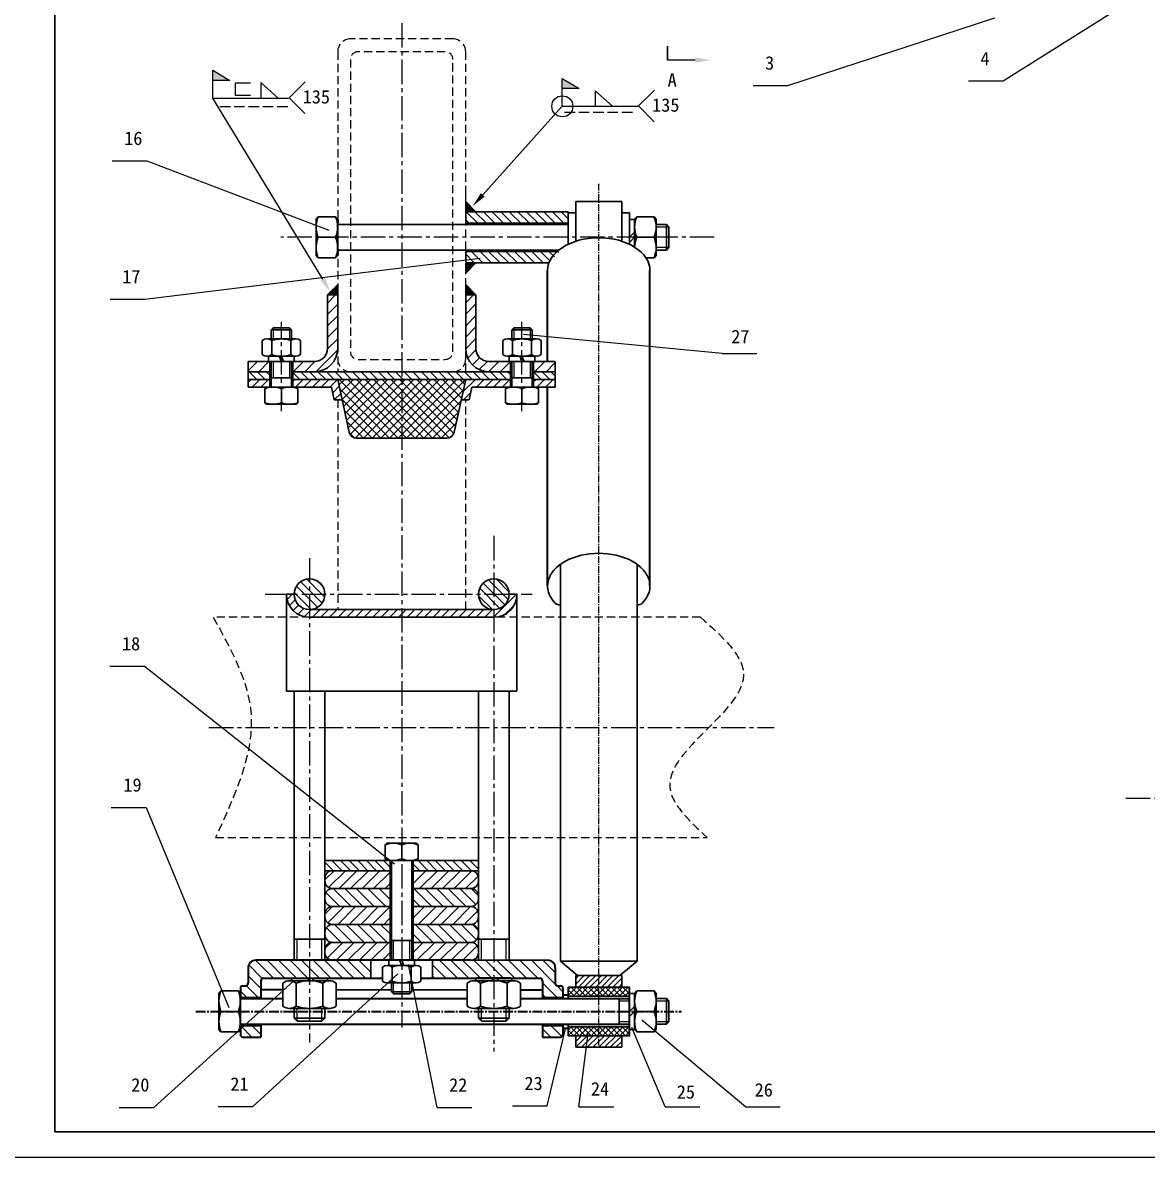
# Model space of a CAD drawing. Header units: millimetres. Extents: x -3782 to 4047, y 1014 to 3284.
# Drawn here: x -2003.4 to -1564.1, y 1432.9 to 1876.2 of the extents above; entities that cross this region are included whole.
import ezdxf

# ---------------------------------------------------------------- set-up
doc = ezdxf.new("R2010")
doc.units = ezdxf.units.MM
doc.linetypes.add('CENTER2', pattern=[28.575, 19.05, -3.175, 3.175, -3.175])
doc.linetypes.add('DASHED2', pattern=[9.525, 6.35, -3.175])
for name, color, linetype in [('尺寸', 4, 'CONTINUOUS'), ('点划线', 6, 'CENTER2'), ('细实线', 3, 'CONTINUOUS'), ('虚线', 4, 'DASHED2')]:
    doc.layers.add(name, color=color, linetype=linetype)
doc.layers.add('粗实线', color=2, linetype='CONTINUOUS', lineweight=30)
doc.styles.get("Standard").update_dxf_attribs({"font": '', "height": 3.5})
doc.styles.get('Standard').set_extended_font_data('SimSun')
pattern_1 = [(45, (-1830.3442, 1739.813), (-2.24506, 2.24506), [])]

msp = doc.modelspace()

# ---------------------------------------------------------------- hatches: boundary and pattern name
at = {"layer": '粗实线', "ltscale": 0.5}
for points in [[(-1830.34, 1806.31), (-1830.34, 1802.31), (-1826.34, 1802.31)], [(-1826.34, 1782.31), (-1830.34, 1782.31), (-1830.34, 1778.31)], [(-1884.34, 1769.81), (-1880.34, 1769.81), (-1880.34, 1773.81)], [(-1830.34, 1773.81), (-1830.34, 1769.81), (-1826.34, 1769.81)]]:
    msp.add_hatch(color=256, dxfattribs=at).paths.add_polyline_path(points)
at = {"layer": '细实线', "ltscale": 0.5}
h = msp.add_hatch(dxfattribs=at)
h.set_pattern_fill('ANSI31', color=256, style=0)
h.set_pattern_definition([(45, (-1885.3442, 1509.8462), (-2.245064, 2.245064), [])])
h.paths.add_polyline_path([(-1765.86, 2075.15, 0.414214), (-1768.86, 2078.15), (-1795.86, 2078.15), (-1795.86, 2071.15), (-1768.86, 2071.15, 0.414214), (-1765.86, 2074.15)], flags=17)
h.paths.add_polyline_path([(-1795.86, 2078.15), (-1822.86, 2078.15, 0.414214), (-1825.86, 2075.15), (-1825.86, 2074.15, 0.414214), (-1822.86, 2071.15), (-1795.86, 2071.15)], flags=17)
h.paths.add_polyline_path([(-1795.86, 2105.15), (-1822.86, 2105.15, 0.414214), (-1825.86, 2102.15), (-1825.86, 2101.15, 0.414214), (-1822.86, 2098.15), (-1795.86, 2098.15)], flags=17)
h.paths.add_polyline_path([(-1765.86, 2101.15), (-1765.86, 2102.15, 0.414214), (-1768.86, 2105.15), (-1795.86, 2105.15), (-1795.86, 2098.15), (-1768.86, 2098.15, 0.414214)], flags=17)
h.paths.add_polyline_path([(-1768.86, 2098.15, 0.414214), (-1765.86, 2101.15), (-1765.86, 2102.15, 0.414214), (-1768.86, 2105.15), (-1795.86, 2105.15), (-1795.86, 2098.15)])
h.paths.add_polyline_path([(-1795.86, 2098.15), (-1795.86, 2105.15), (-1822.86, 2105.15, 0.414214), (-1825.86, 2102.15), (-1825.86, 2101.15, 0.414214), (-1822.86, 2098.15)])
h.paths.add_polyline_path([(-1822.86, 2078.15, 0.414214), (-1825.86, 2075.15), (-1825.86, 2074.15, 0.414214), (-1822.86, 2071.15), (-1795.86, 2071.15), (-1795.86, 2078.15)], flags=17)
h.paths.add_polyline_path([(-1768.86, 2071.15, 0.414214), (-1765.86, 2074.15), (-1765.86, 2075.15, 0.414214), (-1768.86, 2078.15), (-1795.86, 2078.15), (-1795.86, 2071.15)], flags=17)
h.paths.add_polyline_path([(-1859.84, 1537.85), (-1859.84, 1544.85), (-1882.34, 1544.85, 0.414214), (-1885.34, 1541.85), (-1885.34, 1540.85, 0.414214), (-1882.34, 1537.85)])
h.paths.add_polyline_path([(-1828.34, 1537.85, 0.414214), (-1825.34, 1540.85), (-1825.34, 1541.85, 0.414214), (-1828.34, 1544.85), (-1850.84, 1544.85), (-1850.84, 1537.85)])
h.paths.add_polyline_path([(-1882.34, 1530.85, 0.414214), (-1885.34, 1527.85), (-1885.34, 1526.85, 0.414214), (-1882.34, 1523.85), (-1859.84, 1523.85), (-1859.84, 1530.85)])
h.paths.add_polyline_path([(-1828.34, 1523.85, 0.414214), (-1825.34, 1526.85), (-1825.34, 1527.85, 0.414214), (-1828.34, 1530.85), (-1850.84, 1530.85), (-1850.84, 1523.85)])
h.paths.add_polyline_path([(-1859.84, 1509.85), (-1859.84, 1516.85), (-1882.34, 1516.85, 0.414214), (-1885.34, 1513.85), (-1885.34, 1512.85, 0.414214), (-1882.34, 1509.85)])
h.paths.add_polyline_path([(-1828.34, 1509.85, 0.414214), (-1825.34, 1512.85), (-1825.34, 1513.85, 0.414214), (-1828.34, 1516.85), (-1850.84, 1516.85), (-1850.84, 1509.85), (-1850.34, 1509.85)])
for points in [[(-1929.09, 1857.57), (-1929.09, 1853.63), (-1922.49, 1853.63)], [(-1792.59, 1854.36), (-1792.59, 1850.41), (-1785.99, 1850.41)]]:
    msp.add_hatch(color=256, dxfattribs=at).paths.add_polyline_path(points)
h = msp.add_hatch(dxfattribs=at)
h.set_pattern_fill('ANSI31', color=256, scale=0.75, angle=90, style=0)
h.set_pattern_definition([(135, (-1830.3442, 1782.3095), (-1.6838, -1.6838), [])])
h.paths.add_polyline_path([(-1830.34, 1802.31), (-1830.34, 1797.81), (-1790.34, 1797.81), (-1790.34, 1802.31)])
edge = h.paths.add_edge_path()
edge.add_ellipse((-1778.34, 1779.29), major_axis=(-20, 0), ratio=0.642788, start_angle=324.1852, end_angle=346.4008, ccw=False)
edge.add_line((-1794.56, 1786.81), (-1830.34, 1786.81))
edge.add_line((-1830.34, 1786.81), (-1830.34, 1782.81))
edge.add_line((-1830.34, 1782.81), (-1830.34, 1782.31))
edge.add_line((-1830.34, 1782.31), (-1826.34, 1782.31))
edge.add_line((-1826.34, 1782.31), (-1797.78, 1782.31))
h = msp.add_hatch(dxfattribs=at)
h.set_pattern_fill('ANSI31', color=256, style=0)
h.set_pattern_definition(pattern_1)
h.paths.add_polyline_path([(-1884.34, 1748.81), (-1884.34, 1769.81), (-1884.34, 1769.81), (-1880.34, 1769.81), (-1880.34, 1748.81, -0.414214), (-1889.34, 1739.81), (-1897.84, 1739.81), (-1897.84, 1743.81), (-1889.34, 1743.81, 0.414214)])
h.paths.add_polyline_path([(-1915.34, 1743.81), (-1906.84, 1743.81), (-1906.84, 1739.81), (-1915.34, 1739.81)])
h = msp.add_hatch(dxfattribs=at)
h.set_pattern_fill('ANSI31', color=256, style=0)
h.set_pattern_definition(pattern_1)
h.paths.add_polyline_path([(-1821.34, 1739.81), (-1812.84, 1739.81), (-1812.84, 1743.81), (-1821.34, 1743.81, -0.414214), (-1826.34, 1748.81), (-1826.34, 1769.81), (-1826.34, 1769.81), (-1830.34, 1769.81), (-1830.34, 1748.81, 0.414214)])
h.paths.add_polyline_path([(-1795.34, 1739.81), (-1795.34, 1743.81), (-1803.84, 1743.81), (-1803.84, 1739.81)])
h = msp.add_hatch(dxfattribs=at)
h.set_pattern_fill('ANSI31', color=256, scale=0.75, angle=90, style=0)
h.set_pattern_definition([(135, (-1915.3442, 1736.813), (-1.6838, -1.6838), [])])
h.paths.add_polyline_path([(-1812.84, 1739.81), (-1821.34, 1739.81), (-1855.34, 1739.81), (-1855.34, 1736.81), (-1812.84, 1736.81)])
h.paths.add_polyline_path([(-1795.34, 1739.81), (-1803.84, 1739.81), (-1803.84, 1736.81), (-1795.34, 1736.81)])
h.paths.add_polyline_path([(-1855.34, 1739.81), (-1889.34, 1739.81), (-1897.84, 1739.81), (-1897.84, 1736.81), (-1855.34, 1736.81)])
h.paths.add_polyline_path([(-1906.84, 1739.81), (-1915.34, 1739.81), (-1915.34, 1736.81), (-1906.84, 1736.81)])
h = msp.add_hatch(dxfattribs=at)
h.set_pattern_fill('ANSI31', color=256, scale=0.75, style=0)
h.set_pattern_definition([(45, (-1915.3442, 1728.813), (-1.6838, 1.6838), [])])
h.paths.add_polyline_path([(-1882.76, 1733.81), (-1881.68, 1728.81), (-1878.61, 1728.81), (-1880.34, 1736.81), (-1897.84, 1736.81), (-1897.84, 1733.81), (-1896.59, 1733.81)])
h.paths.add_polyline_path([(-1915.34, 1736.81), (-1915.34, 1733.81), (-1906.84, 1733.81), (-1906.84, 1736.81)])
h.paths.add_polyline_path([(-1812.84, 1733.81), (-1812.84, 1736.81), (-1830.34, 1736.81), (-1832.08, 1728.81), (-1829.01, 1728.81), (-1827.93, 1733.81)])
h.paths.add_polyline_path([(-1795.34, 1733.81), (-1795.34, 1736.81), (-1803.84, 1736.81), (-1803.84, 1733.81), (-1802.59, 1733.81)])
h = msp.add_hatch(dxfattribs=at)
h.set_pattern_fill('ANSI37', color=256, scale=0.75, style=0)
h.set_pattern_definition([(45, (-1880.3442, 1713.813), (-1.6838, 1.6838), []), (135, (-1880.3442, 1713.813), (-1.6838, -1.6838), [])])
h.paths.add_polyline_path([(-1855.34, 1713.81), (-1855.34, 1736.81), (-1880.34, 1736.81), (-1875.86, 1716.18, 0.352819), (-1872.93, 1713.81)])
h.paths.add_polyline_path([(-1837.76, 1713.81, 0.352819), (-1834.83, 1716.18), (-1830.34, 1736.81), (-1855.34, 1736.81), (-1855.34, 1713.81)])
h = msp.add_hatch(dxfattribs=at)
h.set_pattern_fill('ANSI31', color=256, scale=0.75, angle=90, style=0)
h.set_pattern_definition([(135, (-1897.3442, 1646.8462), (-1.6838, -1.6838), [])])
h.paths.add_polyline_path([(-1891.34, 1658.85, 0.414214), (-1897.34, 1652.85), (-1891.34, 1652.85)])
h.paths.add_polyline_path([(-1885.34, 1652.85, 0.414214), (-1891.34, 1658.85), (-1891.34, 1652.85)])
h.paths.add_polyline_path([(-1885.34, 1652.85), (-1891.34, 1652.85), (-1891.34, 1646.85, 0.414214)])
h.paths.add_polyline_path([(-1891.34, 1652.85), (-1897.34, 1652.85, 0.414214), (-1891.34, 1646.85)])
h.paths.add_polyline_path([(-1819.34, 1658.85, 0.414214), (-1825.34, 1652.85), (-1819.34, 1652.85)])
h.paths.add_polyline_path([(-1813.34, 1652.85, 0.414214), (-1819.34, 1658.85), (-1819.34, 1652.85)])
h.paths.add_polyline_path([(-1819.34, 1646.85, 0.414214), (-1813.34, 1652.85), (-1819.34, 1652.85)])
h.paths.add_polyline_path([(-1819.34, 1646.85), (-1819.34, 1652.85), (-1825.34, 1652.85, 0.414214)])
h = msp.add_hatch(dxfattribs=at)
h.set_pattern_fill('ANSI31', color=256, scale=0.75, style=0)
h.set_pattern_definition([(45, (-1900.3442, 1643.8462), (-1.6838, 1.6838), [])])
h.paths.add_polyline_path([(-1891.34, 1646.85), (-1891.34, 1643.85), (-1855.34, 1643.85), (-1855.34, 1646.85)])
h.paths.add_polyline_path([(-1819.34, 1643.85), (-1819.34, 1646.85), (-1855.34, 1646.85), (-1855.34, 1643.85)])
h.paths.add_polyline_path([(-1810.34, 1652.85), (-1813.34, 1652.85, -0.414214), (-1819.34, 1646.85), (-1819.34, 1643.85, 0.414214)])
h.paths.add_polyline_path([(-1897.34, 1652.85), (-1900.34, 1652.85, 0.414214), (-1891.34, 1643.85), (-1891.34, 1646.85, -0.414214)])
h = msp.add_hatch(dxfattribs=at)
h.set_pattern_fill('ANSI31', color=256, scale=0.75, angle=90, style=0)
h.set_pattern_definition([(135, (-1885.3442, 1544.8462), (-1.6838, -1.6838), [])])
h.paths.add_polyline_path([(-1825.34, 1548.85), (-1850.84, 1548.85), (-1850.84, 1544.85), (-1825.34, 1544.85)])
h.paths.add_polyline_path([(-1859.84, 1548.81), (-1859.88, 1548.85), (-1885.34, 1548.85), (-1885.34, 1544.85), (-1882.34, 1544.85), (-1859.84, 1544.85)])
h = msp.add_hatch(dxfattribs=at)
h.set_pattern_fill('ANSI31', color=256, angle=90, style=0)
h.set_pattern_definition([(135, (-1918.3442, 1479.8462), (-2.245064, -2.245064), [])])
h.paths.add_polyline_path([(-1867.34, 1509.85), (-1891.34, 1509.85), (-1891.34, 1502.85), (-1884.84, 1502.85), (-1867.34, 1502.85)])
h.paths.add_polyline_path([(-1891.34, 1509.85), (-1912.34, 1509.85, 0.414214), (-1915.34, 1506.85), (-1915.34, 1500.85, -0.414214), (-1916.34, 1499.85), (-1917.34, 1499.85, 0.414214), (-1918.34, 1498.85), (-1918.34, 1495.35), (-1910.34, 1495.35), (-1910.34, 1501.85, -0.414214), (-1909.34, 1502.85), (-1891.34, 1502.85)])
h.paths.add_polyline_path([(-1910.34, 1484.35), (-1918.34, 1484.35), (-1918.34, 1482.77), (-1918.34, 1480.85, 0.414214), (-1917.34, 1479.85), (-1910.34, 1479.85)])
h.paths.add_polyline_path([(-1819.34, 1509.85), (-1843.34, 1509.85), (-1843.34, 1502.85), (-1819.34, 1502.85)])
h.paths.add_polyline_path([(-1795.34, 1506.85, 0.414214), (-1798.34, 1509.85), (-1819.34, 1509.85), (-1819.34, 1502.85), (-1801.34, 1502.85, -0.414214), (-1800.34, 1501.85), (-1800.34, 1495.35), (-1792.34, 1495.35), (-1792.34, 1498.85, 0.414214), (-1793.34, 1499.85), (-1794.34, 1499.85, -0.414214), (-1795.34, 1500.85)])
h.paths.add_polyline_path([(-1792.34, 1484.35), (-1800.34, 1484.35), (-1800.34, 1479.85), (-1795.34, 1479.85), (-1793.34, 1479.85, 0.414214), (-1792.34, 1480.85)])
h.paths.add_polyline_path([(-1825.34, 1519.85), (-1825.34, 1520.85, 0.414214), (-1828.34, 1523.85), (-1850.84, 1523.85), (-1850.84, 1516.85), (-1828.34, 1516.85, 0.414214)])
h.paths.add_polyline_path([(-1859.84, 1523.85), (-1882.34, 1523.85, 0.414214), (-1885.34, 1520.85), (-1885.34, 1519.85, 0.414214), (-1882.34, 1516.85), (-1859.84, 1516.85)])
h.paths.add_polyline_path([(-1859.84, 1537.85), (-1882.34, 1537.85, 0.414214), (-1885.34, 1534.85), (-1885.34, 1533.85, 0.414214), (-1882.34, 1530.85), (-1859.84, 1530.85)])
h.paths.add_polyline_path([(-1825.34, 1533.85), (-1825.34, 1534.85, 0.414214), (-1828.34, 1537.85), (-1850.84, 1537.85), (-1850.84, 1530.85), (-1828.34, 1530.85, 0.414214)])
h = msp.add_hatch(dxfattribs=at)
h.set_pattern_fill('ANSI31', color=256, scale=0.5, style=0)
h.set_pattern_definition([(45, (-1787.3442, 1475.8462), (-1.12253, 1.12253), [])])
h.paths.add_polyline_path([(-1778.34, 1503.85), (-1778.34, 1499.35), (-1769.34, 1499.35), (-1769.34, 1503.85)])
h.paths.add_polyline_path([(-1769.34, 1475.85), (-1769.34, 1480.35), (-1787.34, 1480.35), (-1787.34, 1475.85)])
h.paths.add_polyline_path([(-1778.34, 1499.35), (-1778.34, 1503.85), (-1787.34, 1503.85), (-1787.34, 1499.35)])
h = msp.add_hatch(dxfattribs=at)
h.set_pattern_fill('ANSI37', color=256, scale=0.5, style=0)
h.set_pattern_definition([(45, (-1790.3442, 1480.3462), (-1.12253, 1.12253), []), (135, (-1790.3442, 1480.3462), (-1.12253, -1.12253), [])])
h.paths.add_polyline_path([(-1778.34, 1499.35), (-1790.34, 1499.35), (-1790.34, 1495.85), (-1778.34, 1495.85)])
h.paths.add_polyline_path([(-1766.34, 1499.35), (-1778.34, 1499.35), (-1778.34, 1495.85), (-1766.34, 1495.85), (-1766.34, 1496.85)])
h.paths.add_polyline_path([(-1766.34, 1483.85), (-1778.34, 1483.85), (-1778.34, 1480.35), (-1766.34, 1480.35)])
h.paths.add_polyline_path([(-1778.34, 1483.85), (-1790.34, 1483.85), (-1790.34, 1480.35), (-1778.34, 1480.35)])

# ---------------------------------------------------------------- linework, layer by layer
at = {"layer": '尺寸', "ltscale": 0.5}
for p, q in [((-1914.42, 1852.5), (-1920.33, 1852.5)), ((-1920.33, 1852.5), (-1920.33, 1847.89)), ((-1910.38, 1852.8), (-1910.38, 1846.73)), ((-1903.6, 1846.73), (-1910.38, 1852.8)), ((-1779.78, 1849.59), (-1779.78, 1843.51)), ((-1773, 1843.51), (-1779.78, 1849.59)), ((-1920.33, 1847.89), (-1914.33, 1847.89)), ((-1910.38, 1846.73), (-1903.6, 1846.73)), ((-1926.33, 1843.35), (-1922.21, 1843.35)), ((-1920.82, 1843.35), (-1916.7, 1843.35)), ((-1915.18, 1843.35), (-1911.06, 1843.35)), ((-1909.63, 1843.35), (-1905.51, 1843.35)), ((-1903.95, 1843.35), (-1899.83, 1843.35)), ((-1791.7, 1841.21), (-1787.58, 1841.21)), ((-1786.19, 1841.21), (-1782.07, 1841.21)), ((-1780.55, 1841.21), (-1776.43, 1841.21)), ((-1779.78, 1843.51), (-1773, 1843.51)), ((-1775, 1841.21), (-1770.88, 1841.21)), ((-1769.31, 1841.21), (-1765.19, 1841.21))]:
    msp.add_line(p, q, dxfattribs=at)
msp.add_circle((-1792.59, 1843.48), 4.11, dxfattribs=at)
at = {"layer": '点划线', "ltscale": 0.5}
for p, q in [((-1855.34, 1876.01), (-1855.34, 1483.52)), ((-1733.21, 1792.31), (-1902.5, 1792.31)), ((-1902.34, 1724.38), (-1902.34, 1759.26)), ((-1808.34, 1724.38), (-1808.34, 1759.26)), ((-1819.34, 1675.62), (-1819.34, 1474.15)), ((-1891.34, 1666.94), (-1891.34, 1477.69)), ((-1908.68, 1652.85), (-1804.37, 1652.85)), ((-1930.61, 1600.85), (-1709.85, 1600.85)), ((-1572.43, 1573.21), (-1434.41, 1573.21))]:
    msp.add_line(p, q, dxfattribs=at)
at = {"layer": '点划线', "ltscale": 0.1375}
msp.add_line((-1778.34, 1476.56), (-1778.34, 1813.19), dxfattribs=at)
at = {"layer": '点划线', "lineweight": 35, "ltscale": 0.2}
msp.add_line((-1935.73, 1489.85), (-1745.99, 1489.85), dxfattribs=at)
at = {"layer": '粗实线'}
for p, q in [((-1990.88, 2263.87), (-1990.88, 1442.87)), ((-1766.34, 1799.31), (-1764.34, 1799.31)), ((-1755.99, 1797.31), (-1751.94, 1797.31)), ((-1751.94, 1797.31), (-1750.94, 1796.31)), ((-1751.94, 1797.31), (-1751.94, 1787.31)), ((-1750.94, 1796.31), (-1750.94, 1788.31)), ((-1755.99, 1787.31), (-1751.94, 1787.31)), ((-1750.94, 1788.31), (-1751.94, 1787.31)), ((-1906.34, 1756.1), (-1905.54, 1756.9)), ((-1906.34, 1756.1), (-1898.34, 1756.1)), ((-1906.34, 1752.61), (-1906.34, 1756.1)), ((-1905.54, 1756.9), (-1899.14, 1756.9)), ((-1899.14, 1756.9), (-1898.34, 1756.1)), ((-1898.34, 1752.61), (-1898.34, 1756.1)), ((-1811.54, 1756.9), (-1812.34, 1756.1)), ((-1804.34, 1756.1), (-1812.34, 1756.1)), ((-1812.34, 1752.61), (-1812.34, 1756.1)), ((-1805.14, 1756.9), (-1811.54, 1756.9)), ((-1804.34, 1756.1), (-1805.14, 1756.9)), ((-1804.34, 1752.61), (-1804.34, 1756.1)), ((-1906.34, 1733.78), (-1906.34, 1743.81)), ((-1898.34, 1733.78), (-1898.34, 1743.81)), ((-1812.34, 1733.78), (-1812.34, 1743.81)), ((-1804.34, 1733.78), (-1804.34, 1743.81)), ((-1906.34, 1737.4), (-1898.34, 1737.4)), ((-1804.34, 1737.4), (-1812.34, 1737.4)), ((-1859.34, 1548.85), (-1859.34, 1509.85)), ((-1851.34, 1548.85), (-1851.34, 1509.85)), ((-1897.34, 1518.05), (-1885.34, 1518.05)), ((-1851.34, 1517.56), (-1859.34, 1517.56)), ((-1813.34, 1518.05), (-1825.34, 1518.05)), ((-1859.34, 1501.05), (-1859.34, 1497.56)), ((-1851.34, 1501.05), (-1851.34, 1497.56)), ((-1858.54, 1496.76), (-1859.34, 1497.56)), ((-1851.34, 1497.56), (-1859.34, 1497.56)), ((-1852.14, 1496.76), (-1858.54, 1496.76)), ((-1851.34, 1497.56), (-1852.14, 1496.76)), ((-1770.34, 1494.85), (-1770.34, 1484.85)), ((-1766.34, 1496.85), (-1764.34, 1496.85)), ((-1755.99, 1494.85), (-1751.94, 1494.85)), ((-1751.94, 1494.85), (-1750.94, 1493.85)), ((-1751.94, 1494.85), (-1751.94, 1484.85)), ((-1897.34, 1491.05), (-1897.34, 1487.25)), ((-1885.34, 1491.05), (-1885.34, 1487.25)), ((-1825.34, 1491.05), (-1825.34, 1487.25)), ((-1813.34, 1491.05), (-1813.34, 1487.25)), ((-1750.94, 1493.85), (-1750.94, 1485.85)), ((-1897.34, 1487.25), (-1896.14, 1486.05)), ((-1897.34, 1487.25), (-1885.34, 1487.25)), ((-1896.14, 1486.05), (-1886.54, 1486.05)), ((-1886.54, 1486.05), (-1885.34, 1487.25)), ((-1824.14, 1486.05), (-1825.34, 1487.25)), ((-1813.34, 1487.25), (-1825.34, 1487.25)), ((-1814.54, 1486.05), (-1824.14, 1486.05)), ((-1813.34, 1487.25), (-1814.54, 1486.05)), ((-1750.94, 1485.85), (-1751.94, 1484.85)), ((-1766.34, 1482.85), (-1764.34, 1482.85)), ((-1755.99, 1484.85), (-1751.94, 1484.85)), ((-1990.88, 1442.87), (-259.88, 1442.87))]:
    msp.add_line(p, q, dxfattribs=at)
at = {"layer": '粗实线', "ltscale": 0.5}
for p, q in [((-1751.55, 1861.52), (-1751.55, 1867)), ((-1830.34, 1802.31), (-1830.34, 1806.31)), ((-1826.34, 1802.31), (-1830.34, 1806.31)), ((-1769.34, 1806.31), (-1787.34, 1806.31)), ((-1787.34, 1806.31), (-1769.34, 1806.31)), ((-1787.34, 1806.31), (-1787.34, 1790.77)), ((-1769.34, 1806.31), (-1769.34, 1790.77)), ((-1887.94, 1800.31), (-1888.74, 1799.39)), ((-1881.14, 1800.31), (-1887.94, 1800.31)), ((-1881.14, 1800.31), (-1880.34, 1799.39)), ((-1790.34, 1802.31), (-1830.34, 1802.31)), ((-1830.34, 1802.31), (-1826.34, 1802.31)), ((-1830.34, 1801.81), (-1830.34, 1797.31)), ((-1790.34, 1802.31), (-1790.34, 1789.57)), ((-1790.34, 1801.81), (-1787.34, 1801.81)), ((-1769.34, 1801.81), (-1766.34, 1801.81)), ((-1766.34, 1801.81), (-1766.34, 1789.57)), ((-1763.54, 1800.31), (-1764.34, 1799.39)), ((-1763.54, 1800.31), (-1756.74, 1800.31)), ((-1756.74, 1800.31), (-1755.94, 1799.39)), ((-1888.74, 1785.23), (-1888.74, 1799.39)), ((-1880.34, 1785.23), (-1880.34, 1799.39)), ((-1880.34, 1786.31), (-1880.34, 1798.31)), ((-1790.34, 1797.31), (-1880.34, 1797.31)), ((-1790.34, 1797.81), (-1830.34, 1797.81)), ((-1764.34, 1799.39), (-1764.34, 1788.47)), ((-1764.34, 1798.31), (-1764.34, 1788.31)), ((-1755.94, 1799.39), (-1755.94, 1785.23)), ((-1887.94, 1792.31), (-1881.14, 1792.31)), ((-1764.34, 1794.31), (-1766.34, 1792.31)), ((-1764.34, 1792.31), (-1766.34, 1790.31)), ((-1756.74, 1792.31), (-1763.54, 1792.31)), ((-1793.97, 1787.31), (-1880.34, 1787.31)), ((-1830.34, 1787.31), (-1830.34, 1782.81)), ((-1794.56, 1786.81), (-1830.34, 1786.81)), ((-1887.94, 1784.31), (-1888.74, 1785.23)), ((-1881.14, 1784.31), (-1887.94, 1784.31)), ((-1881.14, 1784.31), (-1880.34, 1785.23)), ((-1797.78, 1782.31), (-1830.34, 1782.31)), ((-1830.34, 1782.31), (-1830.34, 1778.31)), ((-1830.34, 1782.31), (-1826.34, 1782.31)), ((-1826.34, 1782.31), (-1830.34, 1778.31)), ((-1759.93, 1784.31), (-1756.74, 1784.31)), ((-1756.74, 1784.31), (-1755.94, 1785.23)), ((-1880.34, 1773.81), (-1884.34, 1769.81)), ((-1880.34, 1769.81), (-1880.34, 1773.81)), ((-1830.34, 1769.81), (-1830.34, 1773.81)), ((-1830.34, 1773.81), (-1826.34, 1769.81)), ((-1880.34, 1769.81), (-1884.34, 1769.81)), ((-1884.34, 1769.81), (-1884.34, 1748.81)), ((-1884.34, 1769.81), (-1880.34, 1769.81)), ((-1884.34, 1769.81), (-1880.34, 1769.81)), ((-1884.34, 1769.81), (-1880.34, 1769.81)), ((-1880.34, 1748.81), (-1880.34, 1769.81)), ((-1880.34, 1769.81), (-1880.34, 1748.81)), ((-1830.34, 1748.81), (-1830.34, 1769.81)), ((-1830.34, 1769.81), (-1826.34, 1769.81)), ((-1826.34, 1769.81), (-1830.34, 1769.81)), ((-1826.34, 1769.81), (-1830.34, 1769.81)), ((-1826.34, 1769.81), (-1826.34, 1748.81)), ((-1909.85, 1746.46), (-1909.85, 1751.96)), ((-1896.72, 1752.61), (-1907.97, 1752.61)), ((-1906.1, 1746.46), (-1906.1, 1751.96)), ((-1898.59, 1746.46), (-1898.59, 1751.96)), ((-1894.84, 1746.46), (-1894.84, 1751.96)), ((-1815.85, 1746.46), (-1815.85, 1751.96)), ((-1813.97, 1752.61), (-1802.72, 1752.61)), ((-1812.1, 1746.46), (-1812.1, 1751.96)), ((-1804.59, 1746.46), (-1804.59, 1751.96)), ((-1800.84, 1746.46), (-1800.84, 1751.96)), ((-1889.34, 1743.81), (-1915.34, 1743.81)), ((-1915.34, 1743.81), (-1915.34, 1739.81)), ((-1896.72, 1745.81), (-1907.97, 1745.81)), ((-1897.34, 1745.81), (-1907.34, 1745.81)), ((-1907.34, 1743.81), (-1907.34, 1745.81)), ((-1906.84, 1733.81), (-1906.84, 1743.81)), ((-1903.17, 1745.81), (-1902.34, 1743.81)), ((-1902.34, 1745.81), (-1901.52, 1743.81)), ((-1899.71, 1745.81), (-1899.71, 1745.81)), ((-1897.84, 1733.81), (-1897.84, 1743.81)), ((-1897.34, 1743.81), (-1897.34, 1745.81)), ((-1821.34, 1743.81), (-1795.34, 1743.81)), ((-1813.97, 1745.81), (-1802.72, 1745.81)), ((-1813.34, 1745.81), (-1803.34, 1745.81)), ((-1813.34, 1743.81), (-1813.34, 1745.81)), ((-1812.84, 1733.81), (-1812.84, 1743.81)), ((-1810.98, 1745.81), (-1810.98, 1745.81)), ((-1809.17, 1745.81), (-1808.34, 1743.81)), ((-1808.34, 1745.81), (-1807.52, 1743.81)), ((-1803.84, 1733.81), (-1803.84, 1743.81)), ((-1803.34, 1743.81), (-1803.34, 1745.81)), ((-1795.34, 1743.81), (-1795.34, 1739.81)), ((-1915.34, 1739.81), (-1906.34, 1739.81)), ((-1915.34, 1736.81), (-1915.34, 1739.81)), ((-1898.34, 1739.81), (-1889.34, 1739.81)), ((-1889.34, 1739.81), (-1855.34, 1739.81)), ((-1821.34, 1739.81), (-1855.34, 1739.81)), ((-1812.34, 1739.81), (-1821.34, 1739.81)), ((-1795.34, 1739.81), (-1804.34, 1739.81)), ((-1795.34, 1736.81), (-1795.34, 1739.81)), ((-1906.34, 1736.81), (-1915.34, 1736.81)), ((-1915.34, 1736.81), (-1915.34, 1733.81)), ((-1915.34, 1733.81), (-1882.76, 1733.81)), ((-1908.1, 1733.81), (-1908.84, 1733.16)), ((-1908.1, 1733.81), (-1896.59, 1733.81)), ((-1855.34, 1736.81), (-1898.34, 1736.81)), ((-1895.84, 1733.16), (-1896.59, 1733.81)), ((-1882.76, 1733.81), (-1881.68, 1728.81)), ((-1880.34, 1736.81), (-1875.86, 1716.18)), ((-1855.34, 1736.81), (-1812.34, 1736.81)), ((-1830.34, 1736.81), (-1834.83, 1716.18)), ((-1827.93, 1733.81), (-1829.01, 1728.81)), ((-1795.34, 1733.81), (-1827.93, 1733.81)), ((-1814.84, 1733.16), (-1814.1, 1733.81)), ((-1802.59, 1733.81), (-1814.1, 1733.81)), ((-1804.34, 1736.81), (-1795.34, 1736.81)), ((-1802.59, 1733.81), (-1801.84, 1733.16)), ((-1795.34, 1736.81), (-1795.34, 1733.81)), ((-1908.84, 1733.16), (-1908.84, 1727.7)), ((-1902.34, 1733.16), (-1902.34, 1727.7)), ((-1895.84, 1733.16), (-1895.84, 1727.7)), ((-1878.61, 1728.81), (-1881.68, 1728.81)), ((-1832.08, 1728.81), (-1829.01, 1728.81)), ((-1814.84, 1733.16), (-1814.84, 1727.7)), ((-1808.34, 1733.16), (-1808.34, 1727.7)), ((-1801.84, 1733.16), (-1801.84, 1727.7)), ((-1908.1, 1727.05), (-1908.84, 1727.7)), ((-1908.1, 1727.05), (-1896.59, 1727.05)), ((-1895.84, 1727.7), (-1896.59, 1727.05)), ((-1814.84, 1727.7), (-1814.1, 1727.05)), ((-1802.59, 1727.05), (-1814.1, 1727.05)), ((-1802.59, 1727.05), (-1801.84, 1727.7)), ((-1855.34, 1713.81), (-1872.93, 1713.81)), ((-1855.34, 1713.81), (-1837.76, 1713.81)), ((-1793.34, 1509.55), (-1793.34, 1664.53)), ((-1763.34, 1664.53), (-1763.34, 1509.55)), ((-1900.34, 1652.85), (-1900.34, 1614.94)), ((-1897.34, 1652.85), (-1900.34, 1652.85)), ((-1813.34, 1652.85), (-1810.34, 1652.85)), ((-1810.34, 1652.85), (-1810.34, 1614.94)), ((-1891.34, 1646.85), (-1855.34, 1646.85)), ((-1819.34, 1646.85), (-1855.34, 1646.85)), ((-1891.34, 1643.85), (-1855.34, 1643.85)), ((-1819.34, 1643.85), (-1855.34, 1643.85)), ((-1900.34, 1614.94), (-1855.34, 1614.94)), ((-1897.34, 1614.94), (-1897.34, 1509.85)), ((-1885.34, 1614.94), (-1885.34, 1509.85)), ((-1810.34, 1614.94), (-1855.34, 1614.94)), ((-1825.34, 1614.94), (-1825.34, 1509.85)), ((-1813.34, 1614.94), (-1813.34, 1509.85)), ((-1861.84, 1554.96), (-1861.1, 1555.61)), ((-1861.84, 1549.5), (-1861.84, 1554.96)), ((-1849.59, 1555.61), (-1861.1, 1555.61)), ((-1855.34, 1554.96), (-1855.34, 1549.5)), ((-1849.59, 1555.61), (-1848.84, 1554.96)), ((-1848.84, 1549.5), (-1848.84, 1554.96)), ((-1885.34, 1544.85), (-1885.34, 1548.85)), ((-1885.34, 1548.85), (-1825.34, 1548.85)), ((-1861.84, 1549.5), (-1861.1, 1548.85)), ((-1849.59, 1548.85), (-1861.1, 1548.85)), ((-1859.84, 1548.85), (-1859.84, 1509.85)), ((-1850.84, 1548.85), (-1850.84, 1509.85)), ((-1849.59, 1548.85), (-1848.84, 1549.5)), ((-1885.34, 1544.85), (-1885.34, 1537.85)), ((-1882.34, 1544.85), (-1885.34, 1544.85)), ((-1859.34, 1544.85), (-1882.34, 1544.85)), ((-1851.34, 1544.85), (-1825.34, 1544.85)), ((-1885.34, 1541.85), (-1885.34, 1540.85)), ((-1825.34, 1541.85), (-1825.34, 1540.85)), ((-1885.34, 1537.85), (-1885.34, 1530.85)), ((-1885.34, 1534.85), (-1885.34, 1533.85)), ((-1859.34, 1537.85), (-1882.34, 1537.85)), ((-1851.34, 1537.85), (-1828.34, 1537.85)), ((-1825.34, 1534.85), (-1825.34, 1533.85)), ((-1885.34, 1530.85), (-1885.34, 1523.85)), ((-1859.34, 1530.85), (-1882.34, 1530.85)), ((-1851.34, 1530.85), (-1828.34, 1530.85)), ((-1885.34, 1527.85), (-1885.34, 1526.85)), ((-1825.34, 1527.85), (-1825.34, 1526.85)), ((-1885.34, 1523.85), (-1885.34, 1516.85)), ((-1885.34, 1520.85), (-1885.34, 1519.85)), ((-1859.34, 1523.85), (-1882.34, 1523.85)), ((-1851.34, 1523.85), (-1828.34, 1523.85)), ((-1825.34, 1520.85), (-1825.34, 1519.85)), ((-1885.34, 1516.85), (-1885.34, 1509.85)), ((-1859.34, 1516.85), (-1882.34, 1516.85)), ((-1851.34, 1516.85), (-1828.34, 1516.85)), ((-1825.34, 1513.85), (-1825.34, 1512.85)), ((-1885.34, 1509.85), (-1798.34, 1509.85)), ((-1867.34, 1509.85), (-1867.34, 1502.85)), ((-1862.85, 1507.2), (-1862.85, 1501.7)), ((-1860.97, 1507.85), (-1849.72, 1507.85)), ((-1860.34, 1509.85), (-1850.34, 1509.85)), ((-1860.34, 1509.85), (-1860.34, 1507.85)), ((-1860.34, 1507.85), (-1850.34, 1507.85)), ((-1859.1, 1507.2), (-1859.1, 1501.7)), ((-1857.98, 1507.85), (-1857.98, 1507.85)), ((-1855.34, 1507.85), (-1856.17, 1509.85)), ((-1854.52, 1507.85), (-1855.34, 1509.85)), ((-1851.59, 1507.2), (-1851.59, 1501.7)), ((-1850.34, 1509.85), (-1850.34, 1507.85)), ((-1847.84, 1507.2), (-1847.84, 1501.7)), ((-1843.34, 1509.85), (-1843.34, 1502.85)), ((-1763.34, 1509.55), (-1793.34, 1509.55)), ((-1793.34, 1509.55), (-1786.63, 1503.84)), ((-1763.34, 1509.55), (-1770.06, 1503.84)), ((-1891.34, 1502.85), (-1902.79, 1502.85)), ((-1898.34, 1501.85), (-1898.34, 1502.85)), ((-1891.34, 1501.85), (-1892.34, 1502.85)), ((-1889.68, 1501.85), (-1890.34, 1502.85)), ((-1884.34, 1501.85), (-1884.34, 1502.85)), ((-1826.34, 1501.85), (-1826.34, 1502.85)), ((-1819.34, 1501.85), (-1820.34, 1502.85)), ((-1819.34, 1502.85), (-1807.9, 1502.85)), ((-1817.34, 1501.85), (-1818.34, 1502.85)), ((-1812.34, 1501.85), (-1812.34, 1502.85)), ((-1787.34, 1503.85), (-1769.34, 1503.85)), ((-1787.34, 1503.85), (-1787.34, 1499.35)), ((-1769.34, 1503.85), (-1769.34, 1499.35)), ((-1901.74, 1491.95), (-1901.74, 1500.95)), ((-1883.55, 1501.85), (-1899.14, 1501.85)), ((-1891.34, 1501.85), (-1898.34, 1501.85)), ((-1896.54, 1491.95), (-1896.54, 1500.95)), ((-1891.34, 1501.85), (-1884.34, 1501.85)), ((-1886.15, 1491.95), (-1886.15, 1500.95)), ((-1880.95, 1491.95), (-1880.95, 1500.95)), ((-1860.97, 1501.05), (-1849.72, 1501.05)), ((-1829.74, 1491.95), (-1829.74, 1500.95)), ((-1827.14, 1501.85), (-1811.55, 1501.85)), ((-1819.34, 1501.85), (-1826.34, 1501.85)), ((-1824.54, 1491.95), (-1824.54, 1500.95)), ((-1819.34, 1501.85), (-1812.34, 1501.85)), ((-1814.15, 1491.95), (-1814.15, 1500.95)), ((-1808.95, 1491.95), (-1808.95, 1500.95)), ((-1790.34, 1499.35), (-1766.34, 1499.35)), ((-1790.34, 1499.35), (-1790.34, 1494.85)), ((-1925.94, 1497.85), (-1926.74, 1496.93)), ((-1926.74, 1482.77), (-1926.74, 1496.93)), ((-1919.14, 1497.85), (-1925.94, 1497.85)), ((-1919.14, 1497.85), (-1918.34, 1496.93)), ((-1918.34, 1482.77), (-1918.34, 1496.93)), ((-1918.34, 1483.85), (-1918.34, 1495.85)), ((-1880.95, 1498.27), (-1859.34, 1498.27)), ((-1851.34, 1498.27), (-1829.74, 1498.27)), ((-1790.34, 1494.85), (-1792.34, 1494.85)), ((-1790.34, 1495.85), (-1766.34, 1495.85)), ((-1766.34, 1496.85), (-1766.34, 1482.85)), ((-1763.54, 1497.85), (-1764.34, 1496.93)), ((-1764.34, 1496.93), (-1764.34, 1482.77)), ((-1764.34, 1495.85), (-1764.34, 1483.85)), ((-1763.54, 1497.85), (-1756.74, 1497.85)), ((-1756.74, 1497.85), (-1755.94, 1496.93)), ((-1755.94, 1496.93), (-1755.94, 1482.77)), ((-1925.94, 1489.85), (-1919.14, 1489.85)), ((-1883.55, 1491.05), (-1899.14, 1491.05)), ((-1827.14, 1491.05), (-1811.55, 1491.05)), ((-1764.34, 1491.85), (-1766.34, 1489.85)), ((-1764.34, 1489.85), (-1766.34, 1487.85)), ((-1756.74, 1489.85), (-1763.54, 1489.85)), ((-1925.94, 1481.85), (-1926.74, 1482.77)), ((-1919.14, 1481.85), (-1925.94, 1481.85)), ((-1919.14, 1481.85), (-1918.34, 1482.77)), ((-1790.34, 1484.85), (-1792.34, 1484.85)), ((-1790.34, 1480.35), (-1790.34, 1484.85)), ((-1790.34, 1483.85), (-1766.34, 1483.85)), ((-1763.54, 1481.85), (-1764.34, 1482.77)), ((-1763.54, 1481.85), (-1756.74, 1481.85)), ((-1756.74, 1481.85), (-1755.94, 1482.77)), ((-1790.34, 1480.35), (-1766.34, 1480.35)), ((-1787.34, 1475.85), (-1787.34, 1480.35)), ((-1769.34, 1475.85), (-1769.34, 1480.35)), ((-1787.34, 1475.85), (-1769.34, 1475.85))]:
    msp.add_line(p, q, dxfattribs=at)
at = {"layer": '粗实线', "lineweight": 35, "ltscale": 0.0875}
for p, q in [((-1880.34, 1799.39), (-1880.34, 1797.81)), ((-1880.34, 1786.81), (-1880.34, 1785.23)), ((-1918.34, 1498.85), (-1918.34, 1495.35)), ((-1792.34, 1498.85), (-1792.34, 1495.35)), ((-1918.34, 1484.35), (-1918.34, 1480.85)), ((-1792.34, 1484.35), (-1792.34, 1480.85))]:
    msp.add_line(p, q, dxfattribs=at)
at = {"layer": '粗实线', "lineweight": 35, "ltscale": 0.1375}
for p, q in [((-1880.34, 1792.31), (-1880.34, 1797.81)), ((-1880.34, 1786.81), (-1880.34, 1792.31)), ((-1798.34, 1743.81), (-1798.34, 1779.29)), ((-1758.34, 1656.08), (-1758.34, 1779.29)), ((-1798.34, 1656.08), (-1798.34, 1733.81)), ((-1766.34, 1484.85), (-1766.34, 1499.35)), ((-1918.34, 1489.85), (-1918.34, 1495.35)), ((-1910.34, 1494.85), (-1910.34, 1495.35)), ((-1800.34, 1494.85), (-1800.34, 1495.35)), ((-1792.34, 1494.85), (-1792.34, 1495.35)), ((-1918.34, 1484.35), (-1918.34, 1489.85)), ((-1800.34, 1484.35), (-1800.34, 1484.85)), ((-1792.34, 1484.35), (-1792.34, 1484.85)), ((-1766.34, 1480.35), (-1766.34, 1484.85))]:
    msp.add_line(p, q, dxfattribs=at)
at = {"layer": '粗实线', "lineweight": 35}
for p, q in [((-1828.34, 1509.85), (-1912.34, 1509.85)), ((-1909.34, 1502.85), (-1862.85, 1502.85)), ((-1847.84, 1502.85), (-1801.34, 1502.85)), ((-1901.74, 1498.27), (-1910.34, 1498.27)), ((-1808.95, 1498.27), (-1800.34, 1498.27))]:
    msp.add_line(p, q, dxfattribs=at)
at = {"layer": '粗实线', "lineweight": 35, "ltscale": 0.15}
for p, q in [((-1915.34, 1506.85), (-1915.34, 1500.85)), ((-1795.34, 1506.85), (-1795.34, 1500.85))]:
    msp.add_line(p, q, dxfattribs=at)
at = {"layer": '粗实线', "lineweight": 35, "ltscale": 0.1625}
for p, q in [((-1897.84, 1502.85), (-1891.34, 1502.85)), ((-1891.34, 1502.85), (-1884.84, 1502.85)), ((-1819.34, 1502.85), (-1825.84, 1502.85)), ((-1812.84, 1502.85), (-1819.34, 1502.85))]:
    msp.add_line(p, q, dxfattribs=at)
at = {"layer": '粗实线', "lineweight": 35, "ltscale": 0.025}
for p, q in [((-1917.34, 1499.85), (-1916.34, 1499.85)), ((-1794.34, 1499.85), (-1793.34, 1499.85))]:
    msp.add_line(p, q, dxfattribs=at)
at = {"layer": '粗实线', "lineweight": 35, "ltscale": 0.1875}
for p, q in [((-1910.34, 1501.85), (-1910.34, 1495.35)), ((-1800.34, 1501.85), (-1800.34, 1495.35))]:
    msp.add_line(p, q, dxfattribs=at)
at = {"layer": '粗实线', "lineweight": 35, "ltscale": 0.2}
for p, q in [((-1918.34, 1495.35), (-1910.34, 1495.35)), ((-1918.34, 1494.85), (-1901.74, 1494.85)), ((-1880.95, 1494.85), (-1829.74, 1494.85)), ((-1808.95, 1494.85), (-1766.34, 1494.85)), ((-1800.34, 1495.35), (-1792.34, 1495.35)), ((-1792.34, 1496.35), (-1790.34, 1496.35)), ((-1918.34, 1484.85), (-1766.34, 1484.85)), ((-1918.34, 1484.35), (-1910.34, 1484.35)), ((-1800.34, 1484.35), (-1792.34, 1484.35)), ((-1792.34, 1483.35), (-1790.34, 1483.35))]:
    msp.add_line(p, q, dxfattribs=at)
at = {"layer": '粗实线', "lineweight": 35, "ltscale": 0.1125}
for p, q in [((-1910.34, 1484.85), (-1910.34, 1479.85)), ((-1800.34, 1484.35), (-1800.34, 1479.85))]:
    msp.add_line(p, q, dxfattribs=at)
at = {"layer": '粗实线', "lineweight": 35, "ltscale": 0.05}
for p, q in [((-1917.34, 1479.85), (-1910.34, 1479.85)), ((-1795.34, 1479.85), (-1793.34, 1479.85))]:
    msp.add_line(p, q, dxfattribs=at)
at = {"layer": '粗实线', "lineweight": 35, "ltscale": 0.125}
msp.add_line((-1800.34, 1479.85), (-1795.34, 1479.85), dxfattribs=at)
at = {"layer": '粗实线', "ltscale": 0.5}
for centre in [(-1891.34, 1652.85), (-1819.34, 1652.85)]:
    msp.add_circle(centre, 6, dxfattribs=at)
for centre, radius, start, end in [((-1878.34, 1796.31), 10.4, 157.3801, 202.6199), ((-1890.74, 1796.31), 10.4, 337.3801, 22.6199), ((-1753.94, 1796.31), 10.4, 157.3801, 202.6199), ((-1766.34, 1796.31), 10.4, 337.3801, 22.6199), ((-1878.34, 1788.31), 10.4, 157.3801, 202.6199), ((-1890.74, 1788.31), 10.4, 337.3801, 22.6199), ((-1753.94, 1788.31), 10.4, 157.3801, 180), ((-1766.34, 1788.31), 10.4, 337.3801, 22.6199), ((-1907.97, 1749.58), 3.03, 51.7868, 128.2132), ((-1902.34, 1741.45), 11.16, 70.3471, 109.6529), ((-1896.72, 1749.58), 3.03, 51.7868, 128.2132), ((-1813.97, 1749.58), 3.03, 51.7868, 128.2132), ((-1808.34, 1741.45), 11.16, 70.3471, 109.6529), ((-1802.72, 1749.58), 3.03, 51.7868, 128.2132), ((-1889.34, 1748.81), 9, 270, 0), ((-1889.34, 1748.81), 5, 270, 0), ((-1821.34, 1748.81), 9, 180, 270), ((-1821.34, 1748.81), 5, 180, 270), ((-1907.97, 1748.85), 3.03, 231.7868, 308.2132), ((-1902.34, 1756.97), 11.16, 250.3471, 289.6529), ((-1896.72, 1748.85), 3.03, 231.7868, 308.2132), ((-1813.97, 1748.85), 3.03, 231.7868, 308.2132), ((-1808.34, 1756.97), 11.16, 250.3471, 289.6529), ((-1802.72, 1748.85), 3.03, 231.7868, 308.2132), ((-1905.59, 1725.36), 8.45, 67.3801, 112.6199), ((-1899.09, 1725.36), 8.45, 67.3801, 112.6199), ((-1811.59, 1725.36), 8.45, 67.3801, 112.6199), ((-1805.09, 1725.36), 8.45, 67.3801, 112.6199), ((-1905.59, 1735.5), 8.45, 247.3801, 292.6199), ((-1899.09, 1735.5), 8.45, 247.3801, 292.6199), ((-1811.59, 1735.5), 8.45, 247.3801, 292.6199), ((-1805.09, 1735.5), 8.45, 247.3801, 292.6199), ((-1872.93, 1716.81), 3, 192.2648, 270), ((-1837.76, 1716.81), 3, 270, 347.7352), ((-1891.34, 1652.85), 9, 180, 270), ((-1819.34, 1652.85), 9, 270, 360), ((-1858.59, 1547.16), 8.45, 67.3801, 112.6199), ((-1852.09, 1547.16), 8.45, 67.3801, 112.6199), ((-1858.59, 1557.3), 8.45, 247.3801, 292.6199), ((-1852.09, 1557.3), 8.45, 247.3801, 292.6199), ((-1882.34, 1541.85), 3, 90, 180), ((-1828.34, 1541.85), 3, 0, 90), ((-1882.34, 1540.85), 3, 180, 270), ((-1828.34, 1540.85), 3, 270, 0), ((-1882.34, 1534.85), 3, 90, 180), ((-1882.34, 1533.85), 3, 180, 270), ((-1828.34, 1534.85), 3, 0, 90), ((-1828.34, 1533.85), 3, 270, 0), ((-1882.34, 1527.85), 3, 90, 180), ((-1828.34, 1527.85), 3, 0, 90), ((-1882.34, 1526.85), 3, 180, 270), ((-1828.34, 1526.85), 3, 270, 0), ((-1882.34, 1520.85), 3, 90, 180), ((-1828.34, 1520.85), 3, 0, 90), ((-1882.34, 1519.85), 3, 180, 270), ((-1882.34, 1513.85), 3, 90, 180), ((-1828.34, 1519.85), 3, 270, 0), ((-1828.34, 1513.85), 3, 0, 90), ((-1882.34, 1512.85), 3, 180, 270), ((-1828.34, 1512.85), 3, 270, 0), ((-1860.97, 1504.81), 3.03, 51.7868, 128.2132), ((-1855.34, 1496.69), 11.16, 70.3471, 109.6529), ((-1849.72, 1504.81), 3.03, 51.7868, 128.2132), ((-1899.14, 1497.65), 4.2, 51.7868, 128.2132), ((-1891.34, 1486.4), 15.45, 70.3471, 109.6529), ((-1883.55, 1497.65), 4.2, 51.7868, 128.2132), ((-1860.97, 1504.08), 3.03, 231.7868, 308.2132), ((-1855.34, 1512.2), 11.16, 250.3471, 289.6529), ((-1849.72, 1504.08), 3.03, 231.7868, 308.2132), ((-1827.14, 1497.65), 4.2, 51.7868, 128.2132), ((-1819.34, 1486.4), 15.45, 70.3471, 109.6529), ((-1811.55, 1497.65), 4.2, 51.7868, 128.2132), ((-1916.34, 1493.85), 10.4, 157.3801, 202.6199), ((-1928.74, 1493.85), 10.4, 337.3801, 22.6199), ((-1753.94, 1493.85), 10.4, 157.3801, 202.6199), ((-1766.34, 1493.85), 10.4, 337.3801, 22.6199), ((-1916.34, 1485.85), 10.4, 157.3801, 202.6199), ((-1928.74, 1485.85), 10.4, 337.3801, 22.6199), ((-1899.14, 1495.25), 4.2, 231.7868, 308.2132), ((-1891.34, 1506.5), 15.45, 250.3471, 289.6529), ((-1883.55, 1495.25), 4.2, 231.7868, 308.2132), ((-1827.14, 1495.25), 4.2, 231.7868, 308.2132), ((-1819.34, 1506.5), 15.45, 250.3471, 289.6529), ((-1811.55, 1495.25), 4.2, 231.7868, 308.2132), ((-1753.94, 1485.85), 10.4, 157.3801, 202.6199), ((-1766.34, 1485.85), 10.4, 337.3801, 22.6199)]:
    msp.add_arc(centre, radius, start, end, dxfattribs=at)
at = {"layer": '粗实线', "lineweight": 35, "ltscale": 0.15}
for centre, radius, start, end in [((-1912.34, 1506.85), 3, 90, 180), ((-1798.34, 1506.85), 3, 0, 90), ((-1916.34, 1500.85), 1, 270, 0)]:
    msp.add_arc(centre, radius, start, end, dxfattribs=at)
at = {"layer": '粗实线', "lineweight": 35}
msp.add_arc((-1909.34, 1501.85), 1, 90, 180, dxfattribs=at)
at = {"layer": '粗实线', "lineweight": 35, "ltscale": 0.1875}
msp.add_arc((-1801.34, 1501.85), 1, 360, 90, dxfattribs=at)
at = {"layer": '粗实线', "lineweight": 35, "ltscale": 0.0875}
for centre, start, end in [((-1917.34, 1498.85), 90, 180), ((-1793.34, 1498.85), 0, 90), ((-1917.34, 1480.85), 180, 270), ((-1793.34, 1480.85), 270, 0)]:
    msp.add_arc(centre, 1, start, end, dxfattribs=at)
at = {"layer": '粗实线', "lineweight": 35, "ltscale": 0.025}
msp.add_arc((-1794.34, 1500.85), 1, 180, 270, dxfattribs=at)
at = {"layer": '粗实线', "ltscale": 0.5}
for centre, ratio, start_param, end_param in [((-1778.34, 1779.29), 0.642788, 3.141593, 6.283185), ((-1778.34, 1656.08), 0.638548, 2.586782, 6.837996)]:
    msp.add_ellipse(centre, major_axis=(-20, 0), ratio=ratio, start_param=start_param, end_param=end_param, dxfattribs=at)
for points, start_tangent, end_tangent in [([(-1795.35, 1649.33), (-1793.35, 1648.63)], (0.778929, -0.627112), (0.998347, -0.057475)), ([(-1761.34, 1649.33), (-1763.34, 1648.63)], (-0.778929, -0.627112), (-0.998347, -0.057475))]:
    msp.add_spline(points, degree=3, dxfattribs=dict(at, start_tangent=start_tangent, end_tangent=end_tangent))
at = {"layer": '细实线', "ltscale": 0.5}
for p, q in [((-1620.41, 1853.39), (-1567.86, 1886.48)), ((-1704.53, 1851.66), (-1623.59, 1878.05)), ((-1929.09, 1846.69), (-1929.09, 1857.57)), ((-1929.09, 1857.57), (-1922.49, 1853.63)), ((-1922.49, 1853.63), (-1929.09, 1853.63)), ((-1893.08, 1852.99), (-1899.31, 1846.82)), ((-1792.59, 1843.48), (-1792.59, 1854.36)), ((-1792.59, 1854.36), (-1785.99, 1850.41)), ((-1633.98, 1853.39), (-1620.41, 1853.39)), ((-1785.99, 1850.41), (-1792.59, 1850.41)), ((-1756.58, 1849.78), (-1762.81, 1843.61)), ((-1718.1, 1851.66), (-1704.53, 1851.66)), ((-1929.09, 1846.69), (-1899.52, 1846.69)), ((-1893.15, 1840.66), (-1899.33, 1846.84)), ((-1792.59, 1843.48), (-1763.02, 1843.48)), ((-1756.65, 1837.45), (-1762.83, 1843.63)), ((-1968.46, 1822.23), (-1954.89, 1822.23)), ((-1954.89, 1822.23), (-1883.73, 1795.08)), ((-1955.63, 1768.19), (-1824.69, 1784.16)), ((-1969.2, 1768.19), (-1955.63, 1768.19)), ((-1730.18, 1746.95), (-1807.71, 1754.28)), ((-1730.18, 1746.95), (-1716.61, 1746.95)), ((-1969.33, 1624.76), (-1955.76, 1624.76)), ((-1955.76, 1624.76), (-1858.2, 1547.51)), ((-1968.76, 1569.58), (-1955.19, 1569.58)), ((-1955.19, 1569.58), (-1922.91, 1491.41)), ((-1841.53, 1452.39), (-1852.65, 1508.26)), ((-1913.42, 1452.73), (-1856.9, 1504.55)), ((-1952.15, 1452.38), (-1897.51, 1501.81)), ((-1721.03, 1452.62), (-1761.48, 1486.39)), ((-1798.53, 1452.99), (-1791.23, 1483.62)), ((-1786.09, 1452.59), (-1782.49, 1481.32)), ((-1752.38, 1452.57), (-1765.37, 1483.53)), ((-1965.72, 1452.38), (-1952.15, 1452.38)), ((-1926.99, 1452.73), (-1913.42, 1452.73)), ((-1841.53, 1452.39), (-1827.96, 1452.39)), ((-1812.1, 1452.99), (-1798.53, 1452.99)), ((-1786.09, 1452.59), (-1772.52, 1452.59)), ((-1752.38, 1452.57), (-1738.81, 1452.57)), ((-1721.03, 1452.62), (-1707.46, 1452.62))]:
    msp.add_line(p, q, dxfattribs=at)
at = {"layer": '细实线'}
for p, q in [((-1750.94, 1796.31), (-1755.94, 1796.31)), ((-1750.94, 1788.31), (-1755.94, 1788.31)), ((-1905.54, 1756.9), (-1905.54, 1752.61)), ((-1899.14, 1756.9), (-1899.14, 1752.61)), ((-1811.54, 1756.9), (-1811.54, 1752.61)), ((-1805.14, 1756.9), (-1805.14, 1752.61)), ((-1905.54, 1743.81), (-1905.54, 1737.4)), ((-1899.14, 1743.81), (-1899.14, 1737.4)), ((-1811.54, 1743.81), (-1811.54, 1737.4)), ((-1805.14, 1743.81), (-1805.14, 1737.4)), ((-1896.14, 1509.85), (-1896.14, 1518.05)), ((-1886.54, 1509.85), (-1886.54, 1518.05)), ((-1858.54, 1509.85), (-1858.54, 1517.56)), ((-1852.14, 1509.85), (-1852.14, 1517.56)), ((-1824.14, 1509.85), (-1824.14, 1518.05)), ((-1814.54, 1509.85), (-1814.54, 1518.05)), ((-1858.54, 1496.76), (-1858.54, 1501.05)), ((-1852.14, 1496.76), (-1852.14, 1501.05)), ((-1896.14, 1486.05), (-1896.14, 1491.05)), ((-1886.54, 1486.05), (-1886.54, 1491.05)), ((-1824.14, 1486.05), (-1824.14, 1491.05)), ((-1814.54, 1486.05), (-1814.54, 1491.05)), ((-1766.34, 1493.85), (-1770.34, 1493.85)), ((-1750.94, 1493.85), (-1755.94, 1493.85)), ((-1766.34, 1485.85), (-1770.34, 1485.85)), ((-1750.94, 1485.85), (-1755.94, 1485.85)), ((-2015.88, 1432.87), (-249.88, 1432.87))]:
    msp.add_line(p, q, dxfattribs=at)
at = {"layer": '细实线', "linetype": 'ByBlock', "lineweight": -2, "ltscale": 0.5}
for points in [[(-1740.69, 1861.52), (-1751.55, 1861.52)], [(-1886.15, 1776), (-1929.09, 1846.69)], [(-1823.67, 1808.86), (-1792.59, 1843.48)]]:
    msp.add_lwpolyline(points, dxfattribs=at)
at = {"layer": '细实线', "ltscale": 0.5}
for points in [[(-1740.69, 1860.53), (-1734.71, 1861.52), (-1740.69, 1862.52)], [(-1824.41, 1809.53), (-1827.68, 1804.43), (-1822.93, 1808.2)], [(-1887.01, 1775.5), (-1883.15, 1770.82), (-1885.28, 1776.5)]]:
    msp.add_solid(points, dxfattribs=at)
at = {"layer": '虚线', "ltscale": 0.5}
for p, q in [((-1835.34, 1869.81), (-1875.34, 1869.81)), ((-1880.34, 1864.81), (-1880.34, 1739.81)), ((-1875.38, 1861.82), (-1875.38, 1747.61)), ((-1838.3, 1864.81), (-1872.39, 1864.81)), ((-1835.31, 1747.61), (-1835.31, 1861.82)), ((-1830.34, 1809.28), (-1830.34, 1864.81)), ((-1830.34, 1739.81), (-1830.34, 1809.28)), ((-1872.39, 1744.62), (-1838.3, 1744.62)), ((-1875.34, 1739.81), (-1835.34, 1739.81)), ((-1880.34, 1728.81), (-1880.34, 1646.85)), ((-1830.34, 1646.85), (-1830.34, 1728.81)), ((-1738.65, 1643.85), (-1928.94, 1643.85)), ((-1928.04, 1557.85), (-1736.06, 1557.85))]:
    msp.add_line(p, q, dxfattribs=at)
for centre, radius, start, end in [((-1875.34, 1864.81), 5, 90, 180), ((-1835.34, 1864.81), 5, 0, 90), ((-1872.39, 1861.82), 2.99, 90, 180), ((-1838.3, 1861.82), 2.99, 0, 90), ((-1872.39, 1747.61), 2.99, 180, 270), ((-1838.3, 1747.61), 2.99, 270, 0), ((-1875.34, 1744.81), 5, 180, 270), ((-1835.34, 1744.81), 5, 270, 0)]:
    msp.add_arc(centre, radius, start, end, dxfattribs=at)
for points in [[(-1928.94, 1643.85), (-1914.29, 1607.17), (-1928.04, 1557.85)], [(-1738.65, 1643.85), (-1721.8, 1621.35), (-1750.63, 1577.94), (-1736.06, 1557.85)]]:
    msp.add_spline(points, degree=3, dxfattribs=at)

# ---------------------------------------------------------------- texts
at = {"layer": '细实线', "ltscale": 0.5, "attachment_point": 1}
for s, insert, char_height in [('3', (-1713.37, 1863.05), 5.23), ('4', (-1629.25, 1864.78), 5.23), ('A', (-1751.45, 1856.41), 5.23), ('135', (-1894.02, 1849.82), 5.232), ('135', (-1757.52, 1846.61), 5.232), ('16', (-1963.74, 1833.61), 5.232), ('17', (-1964.48, 1779.58), 5.232), ('27', (-1726.6, 1756.16), 5.232), ('18', (-1964.6, 1636.14), 5.232), ('19', (-1964.04, 1580.97), 5.232), ('20', (-1960.99, 1463.77), 5.232), ('21', (-1922.26, 1464.11), 5.232), ('22', (-1836.81, 1463.77), 5.232), ('23', (-1807.38, 1464.37), 5.232), ('24', (-1781.41, 1462.23), 5.232), ('25', (-1747.88, 1461.03), 5.232), ('26', (-1717.45, 1461.84), 5.232)]:
    msp.add_mtext_dynamic_manual_height_columns(s, width=62.7273, gutter_width=17.5, heights=[0], dxfattribs=dict(at, insert=insert, char_height=char_height)).dxf.set("width", 93.7711)

doc.saveas('drawing.dxf')
